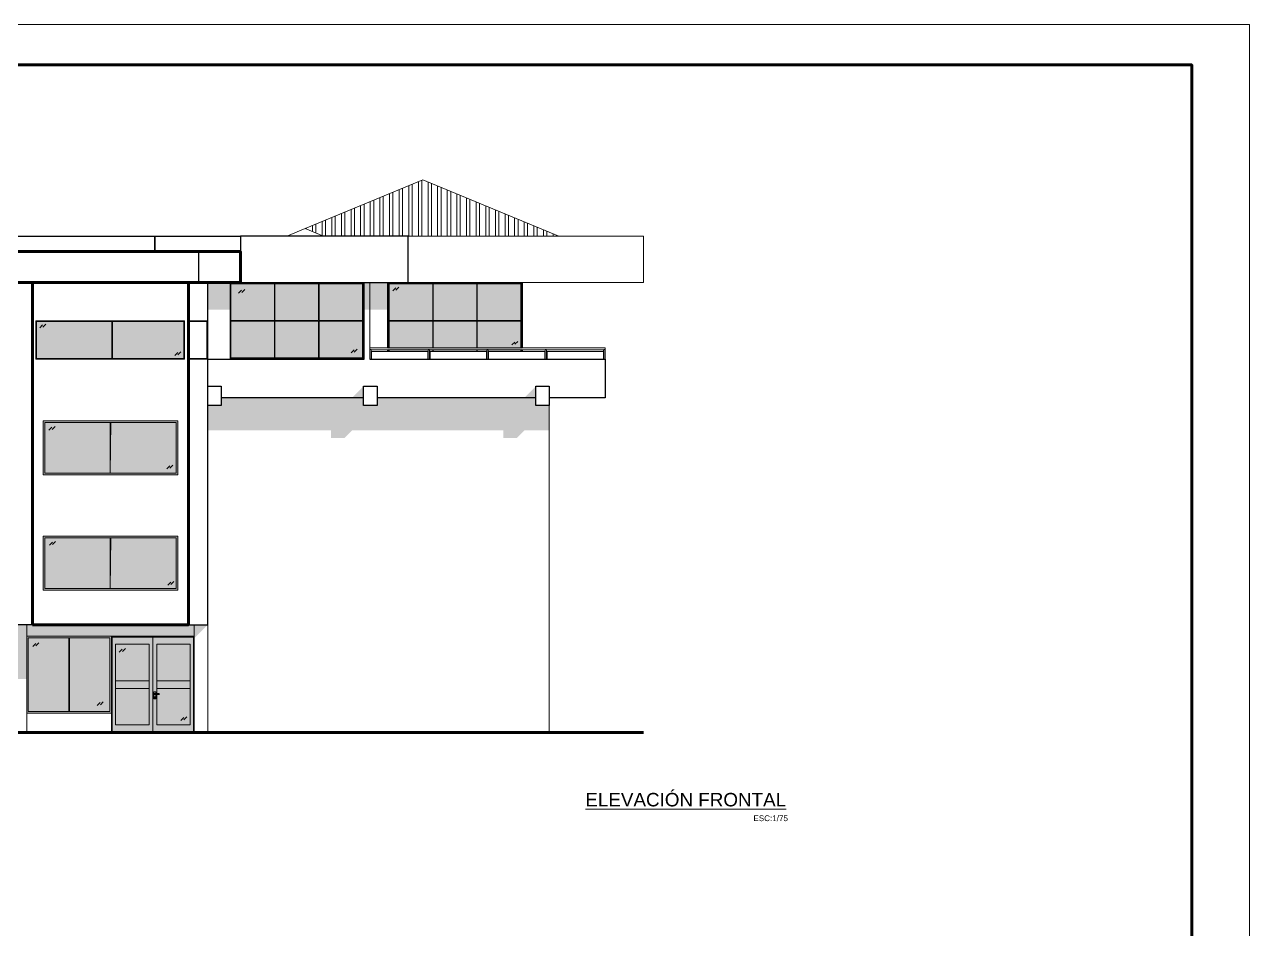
# Model space of a CAD drawing. Header units: inches. Extents: x 140 to 978, y -82 to 38.
# Drawn here: x 781.07 to 812.9, y -50.75 to -27.23 of the extents above; entities that cross this region are included whole.
import ezdxf

# ---------------------------------------------------------------- set-up
doc = ezdxf.new("R2010")
doc.units = ezdxf.units.IN
doc.header["$MEASUREMENT"] = 0
for name, color, linetype, lineweight in [('UNSAAC CUBIERTAS', 22, 'Continuous', 0), ('UNSAAC- ROTULO', 7, 'Continuous', 60), ('UNSAAC-COTA', 48, 'Continuous', 0), ('UNSAAC-FACHADA (1ER PLANOTYTY', 20, 'Continuous', 60), ('UNSAAC-FACHADA(2DO PLANO)', 7, 'Continuous', 30), ('UNSAAC-LINEA 0.00', 251, 'Continuous', 0), ('UNSAAC-MUEBLE', 254, 'Continuous', 0), ('UNSAAC-SOMBRA', 5, 'Continuous', 0), ('UNSAAC-TEXTOS', 250, 'Continuous', 0), ('UNSAAC-TEXTURAS', 250, 'Continuous', 0), ('UNSAAC-VARIOS', 30, 'Continuous', 0), ('UNSAAC-VIDRIO', 150, 'Continuous', 30)]:
    doc.layers.add(name, color=color, linetype=linetype, lineweight=lineweight)
doc.styles.get("Standard").update_dxf_attribs({"font": 'arial.ttf'})
pattern_1 = [(37.5, (-344.074532, 0.14547), (-0.00062993358, 0.0192682377), [0, -0.0152, 0, -0.017, 0, -0.01625]), (7.5, (-344.074532, 0.14547), (0.01769776705, 0.02822146065), [0, -0.0082, 0, -0.0137, 0, -0.00525]), (327.5, (-344.086832, 0.14547), (0.03114141862, 5.659054e-05), [0, -0.005, 0, -0.018, 0, -0.0235]), (317.5, (-344.086832, 0.14547), (0.03006126605, 0.00877675565), [0, -0.0025, 0, -0.0118, 0, -0.0135])]
pattern_2 = [(37.5, (-8.997555, 0), (-0.0009449004, 0.02890235654), [0, -0.0228, 0, -0.0255, 0, -0.024375]), (7.5, (-8.997555, 0), (0.0265466506, 0.042332191), [0, -0.0123, 0, -0.02055, 0, -0.007875]), (327.5, (-9.016005, 0), (0.0467121279, 8.48858e-05), [0, -0.0075, 0, -0.027, 0, -0.03525]), (317.5, (-9.016005, 0), (0.045091899, 0.0131651335), [0, -0.00375, 0, -0.0177, 0, -0.02025])]

msp = doc.modelspace()

# ---------------------------------------------------------------- hatches: boundary and pattern name
at = {"layer": 'UNSAAC CUBIERTAS'}
h = msp.add_hatch(dxfattribs=at)
h.set_pattern_fill('STEEL', color=256, scale=2, angle=225, style=0)
h.set_pattern_definition([(270, (542.0525, -38.31155), (0.25, -6e-17), []), (270, (542.1409, -38.39994), (0.25, -6e-17), [])])
h.paths.add_polyline_path([(768.166, -30.343), (762.406, -32.729), (773.926, -32.729)])
h.paths.add_polyline_path([(791.416, -31.265), (788.36, -32.531), (788.839, -32.729), (791.041, -32.729), (794.951, -32.729)])
at = {"layer": 'UNSAAC-LINEA 0.00', "lineweight": 13}
h = msp.add_hatch(color=256, dxfattribs=at)
h.dxf.hatch_style = 1
h.set_gradient(color1=(230, 240, 249), color2=(251, 252, 254), name='HEMISPHERICAL')
h.paths.add_polyline_path([(789.891, -35.929), (786.412, -35.929), (786.412, -33.95), (789.891, -33.95)])
h = msp.add_hatch(color=256, dxfattribs=at)
h.dxf.hatch_style = 1
h.set_gradient(color1=(230, 240, 249), color2=(251, 252, 254), name='HEMISPHERICAL')
h.paths.add_polyline_path([(794.004, -35.729), (790.504, -35.729), (790.504, -33.929), (794.004, -33.929)])
at = {"layer": 'UNSAAC-SOMBRA', "ltscale": 0.5}
h = msp.add_hatch(dxfattribs=at)
h.set_pattern_fill('AR-SAND', color=256, scale=0.015, style=0)
h.set_pattern_definition(pattern_2)
h.paths.add_polyline_path([(794.004, -33.929), (794.004, -34.636), (785.829, -34.636), (785.829, -33.929)])
h = msp.add_hatch(dxfattribs=at)
h.set_pattern_fill('AR-SAND', color=256, scale=0.015, style=0)
h.set_pattern_definition(pattern_2)
h.paths.add_polyline_path([(794.704, -37.129), (794.704, -37.778), (794.055, -37.778), (793.855, -37.978), (793.505, -37.978), (793.505, -37.778), (789.58, -37.778), (789.38, -37.978), (789.03, -37.978), (789.03, -37.778), (785.829, -37.778), (785.829, -37.129), (786.179, -37.129), (786.179, -36.929), (789.579, -36.929), (789.879, -36.629), (789.879, -37.129), (790.229, -37.129), (790.229, -36.929), (794.054, -36.929), (794.354, -36.629), (794.354, -37.129)])
h = msp.add_hatch(dxfattribs=at)
h.set_pattern_fill('AR-SAND', color=256, scale=0.015, style=0)
h.set_pattern_definition(pattern_2)
h.paths.add_polyline_path([(785.829, -42.829), (784.768, -43.89), (783.914, -44.243), (779.864, -44.243), (779.718, -43.89), (779.718, -43.129), (779.94, -43.129), (779.94, -41.929), (779.718, -41.929), (779.718, -40.129), (779.94, -40.129), (779.94, -38.929), (779.718, -38.929), (779.718, -37.99), (780.779, -36.929), (780.779, -42.829)])
at = {"layer": 'UNSAAC-TEXTURAS', "ltscale": 0.5}
h = msp.add_hatch(dxfattribs=at)
h.set_pattern_fill('AR-SAND', color=256, scale=0.01, style=0)
h.set_pattern_definition(pattern_1)
h.paths.add_polyline_path([(794.281, -33.274), (794.281, -33.306), (794.283, -33.306), (794.283, -33.274)])
h = msp.add_hatch(dxfattribs=at)
h.set_pattern_fill('AR-SAND', color=256, scale=0.01, style=0)
h.set_pattern_definition(pattern_1)
h.paths.add_polyline_path([(782.652, -33.979), (782.655, -33.983), (782.655, -33.98)])
h = msp.add_hatch(dxfattribs=at)
h.set_pattern_fill('AR-SAND', color=256, scale=0.01, style=0)
h.set_pattern_definition(pattern_1)
h.paths.add_polyline_path([(782.655, -33.98), (782.655, -33.983), (782.658, -33.992), (782.658, -33.983)])
h = msp.add_hatch(dxfattribs=at)
h.set_pattern_fill('AR-SAND', color=256, scale=0.01, style=0)
h.set_pattern_definition(pattern_1)
h.paths.add_polyline_path([(784.431, -33.979), (784.435, -33.983), (784.435, -33.98)])
h = msp.add_hatch(dxfattribs=at)
h.set_pattern_fill('AR-SAND', color=256, scale=0.01, style=0)
h.set_pattern_definition(pattern_1)
h.paths.add_polyline_path([(786.211, -33.979), (786.215, -33.983), (786.215, -33.98)])
h = msp.add_hatch(dxfattribs=at)
h.set_pattern_fill('AR-SAND', color=256, scale=0.01, style=0)
h.set_pattern_definition(pattern_1)
h.paths.add_polyline_path([(786.215, -33.98), (786.215, -33.983), (786.217, -33.992), (786.217, -33.983)])
h = msp.add_hatch(dxfattribs=at)
h.set_pattern_fill('AR-SAND', color=256, scale=0.01, style=0)
h.set_pattern_definition(pattern_1)
h.paths.add_polyline_path([(787.99, -33.979), (787.994, -33.983), (787.994, -33.98)])
h = msp.add_hatch(dxfattribs=at)
h.set_pattern_fill('AR-SAND', color=256, scale=0.01, style=0)
h.set_pattern_definition(pattern_1)
h.paths.add_polyline_path([(787.994, -33.98), (787.994, -33.983), (787.997, -33.992), (787.997, -33.983)])
h = msp.add_hatch(dxfattribs=at)
h.set_pattern_fill('AR-SAND', color=256, scale=0.01, style=0)
h.set_pattern_definition(pattern_1)
h.paths.add_polyline_path([(789.776, -33.979), (789.77, -33.979), (789.774, -33.98), (789.776, -33.983)])
h = msp.add_hatch(dxfattribs=at)
h.set_pattern_fill('AR-SAND', color=256, scale=0.01, style=0)
h.set_pattern_definition(pattern_1)
h.paths.add_polyline_path([(805.145, -33.979), (805.149, -33.98), (805.151, -33.983), (805.151, -33.979)])
h = msp.add_hatch(dxfattribs=at)
h.set_pattern_fill('AR-SAND', color=256, scale=0.01, style=0)
h.set_pattern_definition(pattern_1)
h.paths.add_polyline_path([(805.145, -33.979), (805.148, -33.982), (805.149, -33.982), (805.149, -33.98)])
h = msp.add_hatch(dxfattribs=at)
h.set_pattern_fill('AR-SAND', color=256, scale=0.01, style=0)
h.set_pattern_definition(pattern_1)
h.paths.add_polyline_path([(805.151, -33.983), (805.149, -33.98), (805.149, -33.982)])
h = msp.add_hatch(dxfattribs=at)
h.set_pattern_fill('AR-SAND', color=256, scale=0.01, style=0)
h.set_pattern_definition(pattern_1)
h.paths.add_polyline_path([(794.226, -34.233), (794.227, -34.233), (794.227, -34.212), (794.226, -34.212)])
h = msp.add_hatch(dxfattribs=at)
h.set_pattern_fill('AR-SAND', color=256, scale=0.01, style=0)
h.set_pattern_definition(pattern_1)
h.paths.add_polyline_path([(794.686, -34.192), (794.682, -34.192), (794.682, -34.212), (794.686, -34.212)])
h = msp.add_hatch(dxfattribs=at)
h.set_pattern_fill('AR-SAND', color=256, scale=0.01, style=0)
h.set_pattern_definition(pattern_1)
h.paths.add_polyline_path([(794.686, -34.212), (794.685, -34.212), (794.685, -34.233), (794.686, -34.233)])
h = msp.add_hatch(dxfattribs=at)
h.set_pattern_fill('AR-SAND', color=256, scale=0.01, style=0)
h.set_pattern_definition(pattern_1)
h.paths.add_polyline_path([(784.526, -35.433), (784.526, -37.114), (784.526, -37.213), (784.526, -35.433)])
h = msp.add_hatch(dxfattribs=at)
h.set_pattern_fill('AR-SAND', color=256, scale=0.01, style=0)
h.set_pattern_definition(pattern_1)
h.paths.add_polyline_path([(784.526, -38.433), (784.526, -38.433), (784.526, -38.531)])
h = msp.add_hatch(dxfattribs=at)
h.set_pattern_fill('AR-SAND', color=256, scale=0.01, style=0)
h.set_pattern_definition(pattern_1)
h.paths.add_polyline_path([(784.526, -41.433), (784.526, -41.531), (784.526, -41.433)])
at = {"layer": 'UNSAAC-VIDRIO', "ltscale": 2.5}
h = msp.add_hatch(color=256, dxfattribs=at)
h.dxf.hatch_style = 1
h.set_gradient(color1=(230, 240, 249), color2=(251, 252, 254), name='HEMISPHERICAL')
h.paths.add_polyline_path([(781.361, -34.929), (785.23, -34.929), (785.23, -35.929), (781.361, -35.929)])
h = msp.add_hatch(color=256, dxfattribs=at)
h.dxf.hatch_style = 1
h.set_gradient(color1=(230, 240, 249), color2=(251, 252, 254), name='HEMISPHERICAL')
h.paths.add_polyline_path([(781.554, -40.529), (785.054, -40.529), (785.054, -41.929), (781.554, -41.929)])
h.paths.add_polyline_path([(781.554, -37.529), (785.054, -37.529), (785.054, -38.929), (781.554, -38.929)])
h = msp.add_hatch(color=256, dxfattribs=at)
h.dxf.hatch_style = 1
h.set_gradient(color1=(230, 240, 249), color2=(251, 252, 254), name='HEMISPHERICAL')
h.paths.add_polyline_path([(781.129, -45.129), (783.329, -45.129), (783.329, -43.129), (781.129, -43.129)])
h = msp.add_hatch(color=256, dxfattribs=at)
h.dxf.hatch_style = 1
h.set_gradient(color1=(230, 240, 249), color2=(251, 252, 254), name='HEMISPHERICAL')
h.paths.add_polyline_path([(785.479, -45.629), (783.329, -45.629), (783.329, -43.129), (785.479, -43.129)])

# ---------------------------------------------------------------- linework, layer by layer
at = {"layer": 'UNSAAC CUBIERTAS'}
for p, q in [((788.36, -32.531), (791.416, -31.265)), ((791.416, -31.265), (794.951, -32.729))]:
    msp.add_line(p, q, dxfattribs=at)
at = {"layer": 'UNSAAC CUBIERTAS', "lineweight": 13}
for q in [(787.881, -32.729), (788.839, -32.729)]:
    msp.add_line((788.36, -32.531), q, dxfattribs=at)
at = {"layer": 'UNSAAC CUBIERTAS'}
msp.add_lwpolyline([(791.416, -31.265), (788.36, -32.531), (788.839, -32.729), (791.041, -32.729), (794.951, -32.729)], close=True, dxfattribs=at)
at = {"layer": 'UNSAAC- ROTULO', "color": 5, "lineweight": 0, "flags": 128}
msp.add_lwpolyline([(748.395, -27.226), (812.895, -27.226), (812.895, -72.976), (748.395, -72.976)], close=True, dxfattribs=at)
at = {"layer": 'UNSAAC- ROTULO', "lineweight": 70, "flags": 128}
msp.add_lwpolyline([(749.895, -28.276), (811.395, -28.276), (811.395, -71.026), (749.895, -71.026)], close=True, dxfattribs=at)
at = {"layer": 'UNSAAC-COTA', "ltscale": 2.5}
for points in [[(785.329, -34.929), (785.829, -34.929), (785.829, -35.929), (785.329, -35.929)], [(785.35, -34.95), (785.808, -34.95), (785.808, -35.908), (785.35, -35.908)]]:
    msp.add_lwpolyline(points, close=True, dxfattribs=at)
at = {"layer": 'UNSAAC-FACHADA (1ER PLANOTYTY'}
for points in [[(779.929, -33.129), (786.679, -33.129), (786.679, -33.929), (779.929, -33.929)], [(781.279, -42.829), (785.329, -42.829), (785.329, -33.929), (781.279, -33.929)]]:
    msp.add_lwpolyline(points, close=True, dxfattribs=at)
at = {"layer": 'UNSAAC-FACHADA(2DO PLANO)'}
for points in [[(779.929, -32.729), (784.454, -32.729), (784.454, -33.129), (779.929, -33.129)], [(784.454, -32.729), (786.679, -32.729), (786.679, -33.129), (784.454, -33.129)], [(791.041, -32.729), (786.679, -32.729), (786.679, -33.929), (791.041, -33.929)], [(785.598, -33.129), (786.679, -33.129), (786.679, -33.929), (785.598, -33.929)], [(781.279, -42.829), (780.779, -42.829), (780.779, -33.929), (781.279, -33.929)], [(785.329, -42.829), (785.829, -42.829), (785.829, -33.929), (785.329, -33.929)], [(786.179, -37.129), (785.829, -37.129), (785.829, -36.629), (786.179, -36.629)], [(790.229, -37.129), (789.879, -37.129), (789.879, -36.629), (790.229, -36.629)], [(794.354, -36.629), (794.704, -36.629), (794.704, -37.129), (794.354, -37.129)]]:
    msp.add_lwpolyline(points, close=True, dxfattribs=at)
for points in [[(785.829, -36.929), (785.829, -35.929), (789.891, -35.929)], [(790.041, -35.929), (796.154, -35.929), (796.154, -36.929), (794.704, -36.929)], [(789.879, -36.929), (786.179, -36.929)], [(794.354, -36.929), (790.229, -36.929)]]:
    msp.add_lwpolyline(points, dxfattribs=at)
at = {"layer": 'UNSAAC-LINEA 0.00', "lineweight": 13}
for p, q in [((786.412, -35.908), (786.412, -33.95)), ((786.412, -33.95), (789.87, -33.95)), ((786.432, -34.922), (786.432, -33.97)), ((786.432, -33.97), (787.561, -33.97)), ((787.576, -33.97), (787.561, -33.97)), ((787.561, -33.97), (787.561, -34.922)), ((787.576, -33.97), (788.706, -33.97)), ((787.576, -34.922), (787.576, -33.97)), ((788.721, -33.97), (788.706, -33.97)), ((788.706, -33.97), (788.706, -34.922)), ((788.721, -33.97), (789.85, -33.97)), ((788.721, -34.922), (788.721, -33.97)), ((789.85, -33.97), (789.85, -34.922)), ((789.87, -33.95), (789.87, -35.908)), ((790.504, -33.929), (790.504, -35.629)), ((790.525, -35.629), (790.525, -33.95)), ((790.525, -33.95), (793.983, -33.95)), ((790.545, -34.922), (790.545, -33.97)), ((790.545, -33.97), (791.674, -33.97)), ((791.689, -33.97), (791.674, -33.97)), ((791.674, -33.97), (791.674, -34.922)), ((791.689, -33.97), (792.818, -33.97)), ((791.689, -34.922), (791.689, -33.97)), ((792.833, -33.97), (792.818, -33.97)), ((792.818, -33.97), (792.818, -34.922)), ((792.833, -33.97), (793.963, -33.97)), ((792.833, -34.922), (792.833, -33.97)), ((793.963, -33.97), (793.963, -34.922)), ((793.983, -33.95), (793.983, -35.629)), ((794.004, -35.629), (794.004, -33.929)), ((783.337, -35.908), (783.337, -34.95)), ((783.352, -34.95), (783.352, -35.908)), ((787.561, -34.922), (786.432, -34.922)), ((786.432, -34.922), (786.432, -34.937)), ((786.432, -35.888), (786.432, -34.937)), ((786.432, -34.937), (787.561, -34.937)), ((787.561, -34.937), (787.561, -35.888)), ((788.706, -34.922), (787.576, -34.922)), ((787.576, -35.888), (787.576, -34.937)), ((788.706, -34.937), (787.576, -34.937)), ((788.706, -34.937), (788.706, -35.888)), ((788.721, -34.922), (789.85, -34.922)), ((788.721, -35.888), (788.721, -34.937)), ((788.721, -34.937), (789.85, -34.937)), ((789.85, -34.937), (789.85, -34.922)), ((789.85, -34.937), (789.85, -35.888)), ((791.674, -34.922), (790.545, -34.922)), ((790.545, -34.922), (790.545, -34.937)), ((790.545, -35.629), (790.545, -34.937)), ((790.545, -34.937), (791.674, -34.937)), ((791.674, -34.937), (791.674, -35.629)), ((792.818, -34.922), (791.689, -34.922)), ((791.689, -35.629), (791.689, -34.937)), ((792.818, -34.937), (791.689, -34.937)), ((792.818, -34.937), (792.818, -35.629)), ((792.833, -34.922), (793.963, -34.922)), ((792.833, -35.629), (792.833, -34.937)), ((792.833, -34.937), (793.963, -34.937)), ((793.963, -34.937), (793.963, -34.922)), ((793.963, -34.937), (793.963, -35.629)), ((789.87, -35.908), (786.412, -35.908)), ((787.561, -35.888), (786.432, -35.888)), ((787.561, -35.888), (787.576, -35.888)), ((788.706, -35.888), (787.576, -35.888)), ((788.706, -35.888), (788.721, -35.888)), ((789.85, -35.888), (788.721, -35.888)), ((790.504, -35.679), (790.504, -35.729)), ((790.525, -35.729), (790.525, -35.679)), ((790.545, -35.729), (790.545, -35.679)), ((791.55, -35.929), (791.55, -35.729)), ((791.56, -35.888), (791.55, -35.888)), ((791.56, -35.908), (791.55, -35.908)), ((791.56, -35.679), (791.563, -35.677)), ((791.56, -35.679), (791.56, -35.929)), ((791.563, -35.677), (791.567, -35.676)), ((791.567, -35.676), (791.569, -35.673)), ((791.569, -35.673), (791.578, -35.671)), ((791.578, -35.671), (791.587, -35.673)), ((791.587, -35.673), (791.589, -35.676)), ((791.589, -35.676), (791.593, -35.677)), ((791.593, -35.677), (791.595, -35.679)), ((791.595, -35.679), (791.595, -35.929)), ((791.595, -35.679), (793.08, -35.679)), ((791.605, -35.888), (791.595, -35.888)), ((791.605, -35.908), (791.595, -35.908)), ((791.605, -35.729), (793.07, -35.729)), ((791.605, -35.929), (791.605, -35.729)), ((791.674, -35.679), (791.674, -35.729)), ((791.689, -35.729), (791.689, -35.679)), ((792.818, -35.679), (792.818, -35.729)), ((792.833, -35.729), (792.833, -35.679)), ((793.07, -35.929), (793.07, -35.729)), ((793.08, -35.888), (793.07, -35.888)), ((793.08, -35.908), (793.07, -35.908)), ((793.08, -35.679), (793.082, -35.677)), ((793.08, -35.679), (793.08, -35.929)), ((793.082, -35.677), (793.086, -35.676)), ((793.086, -35.676), (793.089, -35.673)), ((793.089, -35.673), (793.097, -35.671)), ((793.097, -35.671), (793.106, -35.673)), ((793.106, -35.673), (793.109, -35.676)), ((793.109, -35.676), (793.112, -35.677)), ((793.112, -35.677), (793.115, -35.679)), ((793.115, -35.679), (793.115, -35.929)), ((793.125, -35.888), (793.115, -35.888)), ((793.125, -35.908), (793.115, -35.908)), ((793.125, -35.929), (793.125, -35.729)), ((793.963, -35.679), (793.963, -35.729)), ((793.983, -35.679), (793.983, -35.729)), ((794.004, -35.729), (794.004, -35.679)), ((781.129, -43.129), (781.129, -42.829)), ((785.479, -45.629), (785.479, -42.829)), ((785.829, -45.629), (785.829, -42.829)), ((781.129, -45.629), (781.129, -43.129)), ((783.329, -43.129), (781.129, -43.129)), ((782.22, -43.17), (781.167, -43.17)), ((781.167, -43.17), (781.167, -45.088)), ((782.235, -43.17), (782.22, -43.17)), ((782.22, -43.17), (782.22, -45.088)), ((782.235, -45.088), (782.235, -43.17)), ((783.288, -43.17), (782.235, -43.17)), ((783.288, -45.088), (783.288, -43.17)), ((783.329, -43.129), (785.479, -43.129)), ((783.329, -43.15), (783.329, -45.108)), ((783.349, -43.149), (783.349, -45.629)), ((785.459, -43.149), (783.349, -43.149)), ((784.404, -43.149), (784.404, -45.629)), ((785.459, -45.629), (785.459, -43.149)), ((783.437, -45.429), (783.437, -43.337)), ((783.437, -43.337), (784.304, -43.337)), ((784.304, -43.337), (784.304, -45.429)), ((784.504, -43.337), (784.504, -44.619)), ((785.371, -43.337), (784.504, -43.337)), ((785.371, -45.429), (785.371, -43.337)), ((784.304, -44.283), (783.437, -44.283)), ((783.437, -44.483), (784.304, -44.483)), ((784.504, -44.283), (785.371, -44.283)), ((785.371, -44.483), (784.504, -44.483)), ((784.425, -44.569), (784.482, -44.569)), ((784.425, -44.759), (784.425, -44.569)), ((784.482, -44.759), (784.425, -44.759)), ((784.432, -44.724), (784.435, -44.713)), ((784.435, -44.735), (784.432, -44.724)), ((784.434, -44.724), (784.436, -44.714)), ((784.436, -44.734), (784.434, -44.724)), ((784.435, -44.713), (784.443, -44.705)), ((784.443, -44.743), (784.435, -44.735)), ((784.436, -44.714), (784.444, -44.707)), ((784.444, -44.742), (784.436, -44.734)), ((784.441, -44.629), (784.442, -44.623)), ((784.442, -44.636), (784.441, -44.629)), ((784.442, -44.623), (784.447, -44.618)), ((784.442, -44.629), (784.443, -44.623)), ((784.443, -44.635), (784.442, -44.629)), ((784.447, -44.64), (784.442, -44.636)), ((784.443, -44.623), (784.448, -44.619)), ((784.448, -44.64), (784.443, -44.635)), ((784.443, -44.705), (784.454, -44.702)), ((784.454, -44.746), (784.443, -44.743)), ((784.444, -44.629), (784.447, -44.622)), ((784.447, -44.636), (784.444, -44.629)), ((784.444, -44.707), (784.454, -44.704)), ((784.454, -44.744), (784.444, -44.742)), ((784.446, -44.629), (784.448, -44.622)), ((784.448, -44.636), (784.446, -44.629)), ((784.446, -44.715), (784.448, -44.71)), ((784.448, -44.721), (784.446, -44.715)), ((784.447, -44.618), (784.454, -44.616)), ((784.447, -44.622), (784.454, -44.619)), ((784.454, -44.639), (784.447, -44.636)), ((784.454, -44.642), (784.447, -44.64)), ((784.447, -44.715), (784.449, -44.71)), ((784.449, -44.72), (784.447, -44.715)), ((784.448, -44.619), (784.454, -44.617)), ((784.454, -44.641), (784.448, -44.64)), ((784.448, -44.71), (784.454, -44.707)), ((784.454, -44.723), (784.448, -44.721)), ((784.449, -44.71), (784.454, -44.708)), ((784.454, -44.722), (784.449, -44.72)), ((784.452, -44.629), (784.454, -44.622)), ((784.454, -44.636), (784.452, -44.629)), ((784.454, -44.616), (784.46, -44.618)), ((784.454, -44.617), (784.46, -44.619)), ((784.454, -44.619), (784.455, -44.619)), ((784.454, -44.639), (784.455, -44.639)), ((784.46, -44.64), (784.454, -44.641)), ((784.46, -44.64), (784.454, -44.642)), ((784.454, -44.702), (784.465, -44.705)), ((784.454, -44.704), (784.464, -44.707)), ((784.454, -44.707), (784.459, -44.71)), ((784.454, -44.708), (784.459, -44.71)), ((784.459, -44.72), (784.454, -44.722)), ((784.459, -44.721), (784.454, -44.723)), ((784.464, -44.742), (784.454, -44.744)), ((784.465, -44.743), (784.454, -44.746)), ((784.455, -44.619), (784.459, -44.619)), ((784.455, -44.639), (784.459, -44.639)), ((784.459, -44.619), (784.466, -44.619)), ((784.459, -44.639), (784.466, -44.639)), ((784.459, -44.71), (784.461, -44.715)), ((784.459, -44.71), (784.462, -44.715)), ((784.461, -44.715), (784.459, -44.72)), ((784.462, -44.715), (784.459, -44.721)), ((784.46, -44.618), (784.461, -44.619)), ((784.46, -44.619), (784.46, -44.619)), ((784.46, -44.639), (784.46, -44.64)), ((784.461, -44.639), (784.46, -44.64)), ((784.462, -44.629), (784.463, -44.622)), ((784.463, -44.636), (784.462, -44.629)), ((784.464, -44.707), (784.471, -44.714)), ((784.471, -44.734), (784.464, -44.742)), ((784.465, -44.705), (784.473, -44.713)), ((784.473, -44.735), (784.465, -44.743)), ((784.466, -44.619), (784.474, -44.619)), ((784.466, -44.639), (784.474, -44.639)), ((784.471, -44.714), (784.474, -44.724)), ((784.474, -44.724), (784.471, -44.734)), ((784.473, -44.713), (784.476, -44.724)), ((784.476, -44.724), (784.473, -44.735)), ((784.474, -44.619), (784.544, -44.619)), ((784.474, -44.639), (784.544, -44.639)), ((784.482, -44.569), (784.482, -44.619)), ((784.482, -44.639), (784.482, -44.759)), ((784.504, -44.639), (784.504, -45.429)), ((784.544, -44.619), (784.551, -44.619)), ((784.544, -44.639), (784.551, -44.639)), ((784.551, -44.619), (784.558, -44.619)), ((784.551, -44.639), (784.558, -44.639)), ((784.555, -44.629), (784.554, -44.622)), ((784.554, -44.636), (784.555, -44.629)), ((784.558, -44.619), (784.562, -44.619)), ((784.558, -44.639), (784.562, -44.639)), ((784.562, -44.619), (784.564, -44.619)), ((784.562, -44.639), (784.564, -44.639)), ((784.565, -44.629), (784.563, -44.622)), ((784.563, -44.636), (784.565, -44.629)), ((784.571, -44.622), (784.564, -44.619)), ((784.564, -44.639), (784.571, -44.636)), ((784.571, -44.629), (784.569, -44.622)), ((784.569, -44.636), (784.571, -44.629)), ((784.574, -44.629), (784.571, -44.622)), ((784.571, -44.636), (784.574, -44.629)), ((783.329, -45.129), (781.129, -45.129)), ((781.167, -45.088), (782.22, -45.088)), ((782.22, -45.088), (782.235, -45.088)), ((782.235, -45.088), (783.288, -45.088)), ((783.329, -45.108), (783.329, -45.129)), ((784.304, -45.429), (783.437, -45.429)), ((784.504, -45.429), (785.371, -45.429))]:
    msp.add_line(p, q, dxfattribs=at)
for points in [[(786.711, -34.129), (786.633, -34.207)], [(786.789, -34.112), (786.712, -34.189)], [(790.713, -34.069), (790.636, -34.146)], [(781.54, -35.032), (781.463, -35.109)], [(781.619, -35.014), (781.542, -35.091)], [(793.808, -35.48), (793.73, -35.557)], [(793.886, -35.462), (793.809, -35.539)], [(785.053, -35.756), (784.976, -35.834)], [(785.132, -35.739), (785.055, -35.816)], [(789.635, -35.686), (789.558, -35.764)], [(789.714, -35.669), (789.637, -35.746)], [(783.296, -37.57), (783.296, -38.888), (781.595, -38.888), (781.595, -37.57), (783.296, -37.57), (783.311, -37.57)], [(781.783, -37.692), (781.705, -37.769)], [(781.862, -37.674), (781.784, -37.752)], [(784.843, -38.696), (784.766, -38.774)], [(784.922, -38.678), (784.844, -38.756)], [(783.296, -40.57), (783.296, -41.888), (781.595, -41.888), (781.595, -40.57), (783.296, -40.57), (783.311, -40.57)], [(781.799, -40.682), (781.721, -40.759)], [(781.878, -40.664), (781.8, -40.741)], [(784.867, -41.725), (784.789, -41.802)], [(784.945, -41.707), (784.868, -41.785)], [(781.361, -43.317), (781.284, -43.395)], [(781.44, -43.3), (781.363, -43.377)], [(783.61, -43.467), (783.532, -43.544)], [(783.689, -43.449), (783.611, -43.527)], [(783.038, -44.854), (782.961, -44.932)], [(783.117, -44.837), (783.04, -44.914)], [(785.207, -45.243), (785.13, -45.32)], [(785.286, -45.225), (785.209, -45.303)]]:
    msp.add_lwpolyline(points, dxfattribs=at)
for points in [[(781.361, -34.929), (785.23, -34.929), (785.23, -35.929), (781.361, -35.929)], [(781.382, -34.95), (785.209, -34.95), (785.209, -35.908), (781.382, -35.908)], [(781.554, -37.529), (785.054, -37.529), (785.054, -38.929), (781.554, -38.929)], [(783.311, -37.57), (785.013, -37.57), (785.013, -38.888), (783.311, -38.888), (783.296, -38.888)], [(781.554, -40.529), (785.054, -40.529), (785.054, -41.929), (781.554, -41.929)], [(783.311, -40.57), (785.013, -40.57), (785.013, -41.888), (783.311, -41.888), (783.296, -41.888)], [(780.779, -42.829), (781.129, -42.829), (781.129, -45.629), (780.779, -45.629)], [(785.829, -42.829), (785.479, -42.829), (785.479, -45.629), (785.829, -45.629)], [(781.129, -45.129), (783.329, -45.129), (783.329, -43.129), (781.129, -43.129)], [(783.329, -43.129), (785.479, -43.129), (785.479, -45.629), (783.329, -45.629)]]:
    msp.add_lwpolyline(points, close=True, dxfattribs=at)
at = {"layer": 'UNSAAC-MUEBLE', "lineweight": 13}
for p, q in [((785.829, -35.929), (785.829, -34.929)), ((790.041, -35.629), (796.154, -35.629)), ((796.129, -35.629), (796.128, -35.629)), ((796.129, -35.629), (796.129, -35.629)), ((796.154, -35.629), (796.154, -35.633)), ((796.154, -35.633), (796.154, -35.642)), ((796.154, -35.642), (796.154, -35.654)), ((790.041, -35.654), (790.041, -35.654)), ((790.041, -35.654), (790.041, -35.655)), ((790.041, -35.679), (790.043, -35.677)), ((790.043, -35.677), (790.047, -35.676)), ((790.047, -35.676), (790.05, -35.673)), ((790.05, -35.673), (790.059, -35.671)), ((790.059, -35.671), (790.067, -35.673)), ((790.067, -35.673), (790.07, -35.676)), ((790.07, -35.676), (790.074, -35.677)), ((790.074, -35.677), (790.076, -35.679)), ((790.076, -35.679), (790.076, -35.929)), ((790.076, -35.679), (791.56, -35.679)), ((790.086, -35.729), (791.55, -35.729)), ((790.086, -35.929), (790.086, -35.729)), ((793.115, -35.679), (794.599, -35.679)), ((793.125, -35.729), (794.589, -35.729)), ((794.589, -35.929), (794.589, -35.729)), ((794.599, -35.679), (794.602, -35.677)), ((794.599, -35.679), (794.599, -35.929)), ((794.602, -35.677), (794.605, -35.676)), ((794.605, -35.676), (794.608, -35.673)), ((794.608, -35.673), (794.617, -35.671)), ((794.617, -35.671), (794.625, -35.673)), ((794.625, -35.673), (794.628, -35.676)), ((794.628, -35.676), (794.632, -35.677)), ((794.632, -35.677), (794.634, -35.679)), ((794.634, -35.679), (794.634, -35.929)), ((794.634, -35.679), (796.119, -35.679)), ((794.644, -35.729), (796.109, -35.729)), ((794.644, -35.929), (794.644, -35.729)), ((796.109, -35.929), (796.109, -35.729)), ((796.111, -35.679), (796.111, -35.929)), ((796.119, -35.679), (796.121, -35.677)), ((796.119, -35.679), (796.119, -35.929)), ((796.121, -35.677), (796.125, -35.676)), ((796.125, -35.676), (796.127, -35.673)), ((796.127, -35.673), (796.136, -35.671)), ((796.136, -35.671), (796.145, -35.673)), ((796.145, -35.673), (796.147, -35.676)), ((796.147, -35.676), (796.151, -35.677)), ((796.151, -35.677), (796.154, -35.679)), ((796.154, -35.654), (796.154, -35.667)), ((796.154, -35.667), (796.154, -35.676)), ((796.154, -35.676), (796.154, -35.679)), ((796.154, -35.679), (796.154, -35.929)), ((794.704, -45.629), (794.704, -37.129))]:
    msp.add_line(p, q, dxfattribs=at)
msp.add_lwpolyline([(797.154, -33.929), (791.041, -33.929), (791.041, -32.729), (797.154, -32.729)], close=True, dxfattribs=at)
msp.add_lwpolyline([(789.891, -35.929), (789.891, -33.929), (790.041, -33.929), (790.041, -35.929)], dxfattribs=at)
at = {"layer": 'UNSAAC-SOMBRA', "ltscale": 0.5}
msp.add_lwpolyline([(790.792, -34.051), (790.715, -34.129)], dxfattribs=at)
at = {"layer": 'UNSAAC-VARIOS', "color": 3, "lineweight": 100}
msp.add_line((758.754, -45.629), (797.154, -45.629), dxfattribs=at)

# ---------------------------------------------------------------- texts
at = {"layer": 'UNSAAC-TEXTOS', "insert": (795.561, -47.936), "char_height": 0.28125, "attachment_point": 7}
msp.add_mtext_dynamic_manual_height_columns('\\pi0.078775;{\\H1.2444x;\\LELEVACIÓN FRONTAL\\l\\P\\pi4.4459;\\H0.42855x;ESC:1/75}', width=5.31784, gutter_width=12.5, heights=[0], dxfattribs=at)

doc.saveas('drawing.dxf')
